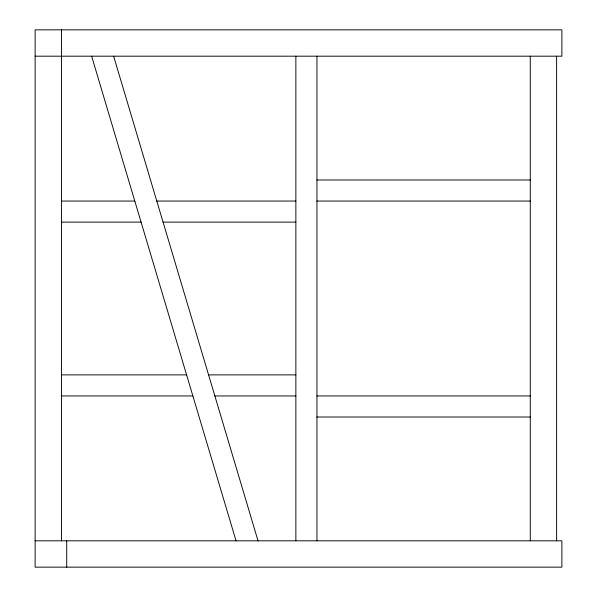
<?xml version="1.0" encoding="UTF-8"?>
<svg xmlns="http://www.w3.org/2000/svg" width="597" height="597" viewBox="0 0 597 597"><rect width="100%" height="100%" fill="white"/><g stroke="black" fill="none" stroke-linecap="round" stroke-linejoin="round"><path stroke-width="0.9" d="M35.119 56.185L561.881 56.185L561.881 29.85L35.119 29.85L35.119 567.15L561.881 567.15L561.881 540.815L35.119 540.815M316.94 179.981L530.278 179.981M61.454 201.047L134.803 201.047M156.787 201.047L295.866 201.047M316.94 201.047L530.278 201.047M61.454 222.121L141.086 222.121M163.071 222.121L295.866 222.121M61.454 374.879L186.6 374.879M208.584 374.879L295.866 374.879M61.454 395.953L192.876 395.953M214.86 395.953L295.866 395.953M316.94 395.953L530.278 395.953M316.94 417.019L530.278 417.019M113.631 56.185L258.023 540.815M91.639 56.185L236.039 540.815M556.613 56.185L556.613 540.815M530.278 56.185L530.278 540.815M316.94 56.185L316.94 540.815M295.866 56.185L295.866 540.815M66.722 540.815L66.722 567.15M61.454 29.85L61.454 540.815"/></g></svg>
